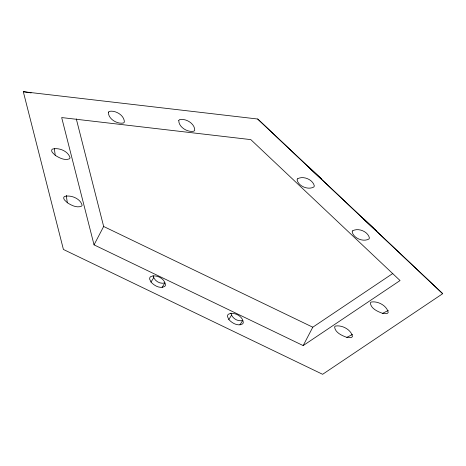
<?xml version="1.0" encoding="UTF-8"?>
<svg xmlns="http://www.w3.org/2000/svg" width="466" height="466" viewBox="0 0 466 466"><rect width="100%" height="100%" fill="white"/><g stroke="black" fill="none" stroke-linecap="round" stroke-linejoin="round"><path stroke-width="0.7" d="M94.045 244.86L61.675 117.566L250.801 139.619L400.055 280.544L303.174 345.591L94.045 244.86L103.656 226.482L76.29 118.877M303.174 345.591L312.785 327.208L392.815 273.478M151.001 282.052L149.638 279.082L149.755 277.806L150.407 276.781C156.058 273.781 165.471 278.819 165.453 285.361L164.801 286.386C160.118 289.095 154.199 285.675 151.001 282.052L153.739 277.614M162.104 287.394L164.836 282.961A8.732 7.415 31.7 0 1 153.104 275.604M228.847 319.542L227.478 316.571L227.6 315.296L228.253 314.276C233.897 311.271 243.31 316.309 243.293 322.856L242.64 323.876C237.963 326.584 232.039 323.171 228.847 319.542L231.579 315.109M239.943 324.889L242.681 320.457A8.732 7.415 31.7 0 1 230.944 313.094M442.7 293.691L322.623 374.309L63.423 249.467L23.3 91.691L257.71 119.022L442.7 293.691L257.71 119.022M382.574 313.338L386.343 313.688L387.566 313.245L388.225 312.424C386.937 305.591 377.629 300.71 371.023 302.09L370.359 302.912C370.895 308.696 377.74 311.585 382.574 313.338L388.295 310.443M346.809 337.349L350.583 337.699L351.807 337.256L352.465 336.435C351.178 329.602 341.869 324.72 335.258 326.101L334.6 326.922C335.136 332.707 341.974 335.596 346.809 337.349L352.535 334.454M23.3 91.691L28.315 92.472M29.748 92.693L31.175 92.92M103.656 226.482L312.785 327.208M55.256 155.347C59.31 157.898 64.657 160.782 69.469 158.813L70.092 157.945C68.479 151.205 58.716 147.198 52.332 149.126L51.703 149.994L51.709 151.135L52.332 152.469L55.256 155.347L54.318 148.607M67.308 202.727C71.362 205.285 76.704 208.168 81.515 206.193L82.144 205.325C80.525 198.586 70.762 194.578 64.378 196.512L63.755 197.38L63.755 198.516L64.384 199.85L67.308 202.727L66.271 195.318M374.472 229.167L376.493 231.049L363.841 219.032L373.12 227.891M108.38 112.224C108.159 118.987 117.31 124.439 123.542 122.966L124.346 122.15C124.573 115.393 115.422 109.935 109.184 111.415L108.38 112.224M178.775 120.432C178.554 127.195 187.705 132.647 193.938 131.173L194.741 130.364C194.969 123.601 185.817 118.148 179.579 119.622L178.775 120.432M297.547 178.81L297.069 179.859C298.45 186.295 308.236 190.297 313.851 186.983L314.329 185.934C312.948 179.497 303.162 175.496 297.547 178.81M352.645 230.833L352.168 231.882C353.548 238.318 363.329 242.32 368.944 239L369.422 237.957C368.041 231.52 358.261 227.519 352.645 230.833M309.022 167.259L308.742 167.014L321.4 179.026L309.022 167.259"/></g></svg>
